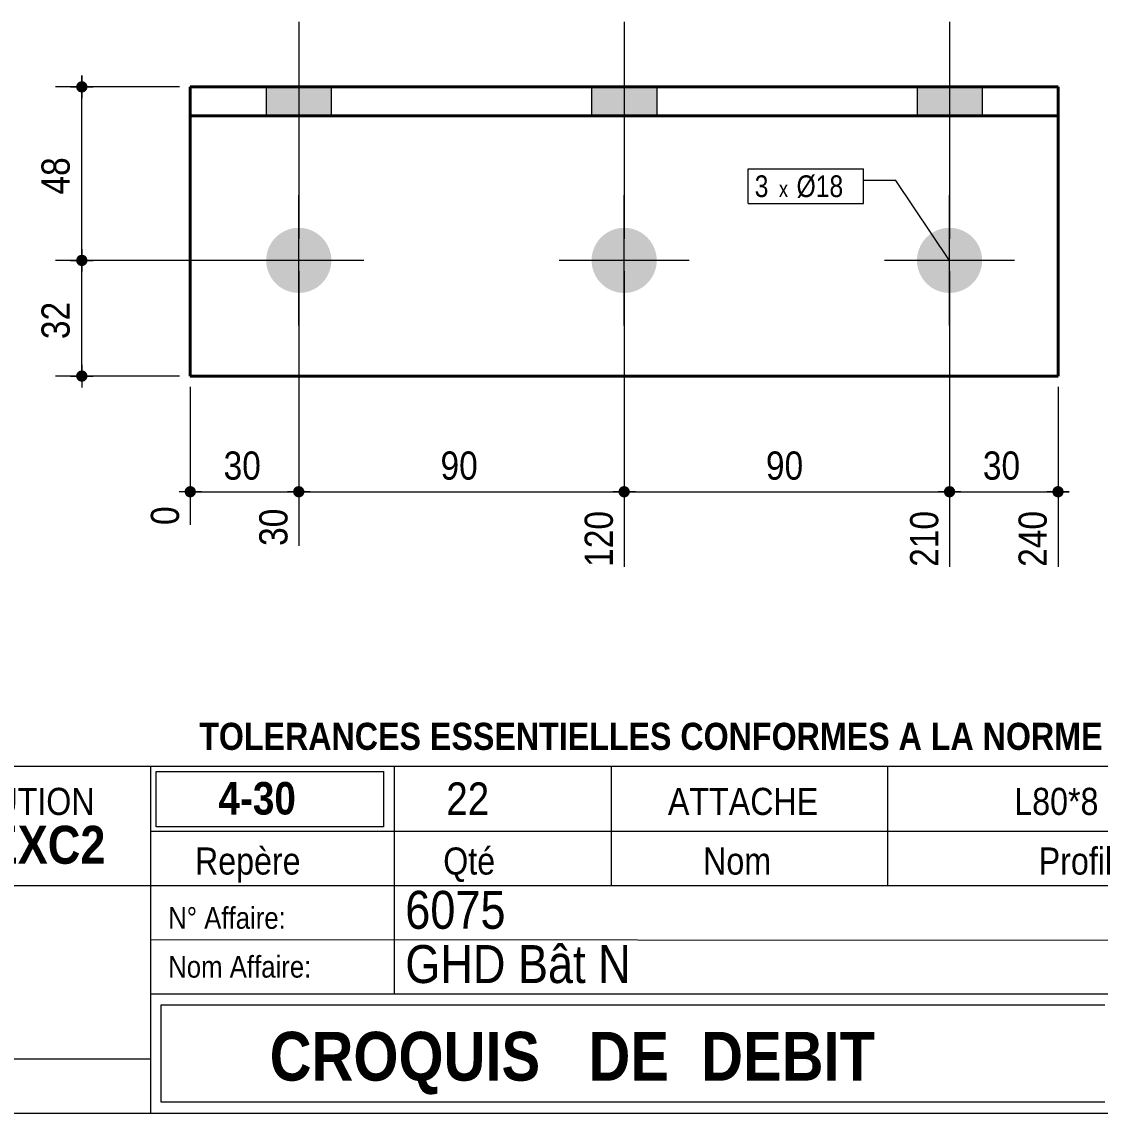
# Model space of a CAD drawing. Header units: millimetres. Extents: x 2 to 287, y 5 to 195.
# Drawn here: x 80.1 to 179.6, y 5 to 105.6 of the extents above; entities that cross this region are included whole.
import ezdxf

# ---------------------------------------------------------------- set-up
doc = ezdxf.new("R2010")
doc.units = ezdxf.units.MM
for name, color, linetype, lineweight in [('Autre type objet', 1, 'Continuous', 0), ('Boulon', 7, 'Continuous', 0), ('Cotation', 7, 'Continuous', 0), ('Désignation boulon', 3, 'Continuous', 0), ('Feuille dessin', 5, 'Continuous', 0), ('Piece', 2, 'Continuous', 0)]:
    doc.layers.add(name, color=color, linetype=linetype, lineweight=lineweight)
doc.styles.add('ARIAL', font='ARIAL.TTF')
doc.styles.add('ARIAL_BOLD', font='ARIALBD.TTF')
doc.styles.add('ARIAL_NARROW', font='ARIAL.TTF')
doc.styles.add('COMIC_SANS_MS', font='COMIC.TTF')

# ---------------------------------------------------------------- blocks, each defined once
blk = doc.blocks.new('*A4')
at = {"layer": 'Boulon'}
for points in [[(105.75, 86.64), (105.83, 86.63), (105.9, 86.63), (105.97, 86.62), (106.05, 86.62), (106.12, 86.61), (106.19, 86.59), (106.27, 86.58), (106.34, 86.57), (106.41, 86.55), (106.48, 86.53), (106.55, 86.51), (106.62, 86.49), (106.69, 86.46), (106.76, 86.44), (106.83, 86.41), (106.9, 86.38), (106.96, 86.35), (107.03, 86.32), (107.09, 86.28), (107.16, 86.25), (107.22, 86.21), (107.28, 86.17), (107.35, 86.13), (107.41, 86.09), (107.47, 86.05), (107.53, 86), (107.58, 85.96), (107.64, 85.91), (107.69, 85.86), (107.75, 85.81), (107.8, 85.76), (107.85, 85.71), (107.9, 85.65), (107.95, 85.6), (108, 85.54), (108.05, 85.48), (108.09, 85.43), (108.13, 85.37), (108.17, 85.31), (108.21, 85.24), (108.25, 85.18), (108.29, 85.12), (108.33, 85.05), (108.36, 84.99), (108.39, 84.92), (108.42, 84.85), (108.45, 84.79), (108.48, 84.72), (108.5, 84.65), (108.53, 84.58), (108.55, 84.51), (108.57, 84.44), (108.59, 84.37), (108.61, 84.3), (108.62, 84.22), (108.64, 84.15), (108.65, 84.08), (108.66, 84.01), (108.67, 83.93), (108.67, 83.86), (108.68, 83.79), (108.68, 83.71), (108.68, 83.64), (108.68, 83.56), (108.68, 83.49), (108.67, 83.42), (108.67, 83.34), (108.66, 83.27), (108.65, 83.2), (108.64, 83.13), (108.62, 83.05), (108.61, 82.98), (108.59, 82.91), (108.57, 82.84), (108.55, 82.77), (108.53, 82.7), (108.5, 82.63), (108.48, 82.56), (108.45, 82.49), (108.42, 82.42), (108.39, 82.36), (108.36, 82.29), (108.33, 82.22), (108.29, 82.16), (108.25, 82.1), (108.21, 82.03), (108.17, 81.97), (108.13, 81.91), (108.09, 81.85), (108.05, 81.79), (108, 81.74), (107.95, 81.68), (107.9, 81.62), (107.85, 81.57), (107.8, 81.52), (107.75, 81.47), (107.69, 81.42), (107.64, 81.37), (107.58, 81.32), (107.53, 81.27), (107.47, 81.23), (107.41, 81.19), (107.35, 81.14), (107.28, 81.1), (107.22, 81.07), (107.16, 81.03), (107.09, 80.99), (107.03, 80.96), (106.96, 80.93), (106.9, 80.9), (106.83, 80.87), (106.76, 80.84), (106.69, 80.81), (106.62, 80.79), (106.55, 80.77), (106.48, 80.75), (106.41, 80.73), (106.34, 80.71), (106.27, 80.7), (106.19, 80.68), (106.12, 80.67), (106.05, 80.66), (105.97, 80.65), (105.9, 80.65), (105.83, 80.64), (105.75, 80.64), (105.68, 80.64), (105.61, 80.64), (105.53, 80.64), (105.46, 80.65), (105.39, 80.65), (105.31, 80.66), (105.24, 80.67), (105.17, 80.68), (105.09, 80.7), (105.02, 80.71), (104.95, 80.73), (104.88, 80.75), (104.81, 80.77), (104.74, 80.79), (104.67, 80.81), (104.6, 80.84), (104.53, 80.87), (104.46, 80.9), (104.4, 80.93), (104.33, 80.96), (104.27, 80.99), (104.2, 81.03), (104.14, 81.07), (104.08, 81.1), (104.01, 81.14), (103.95, 81.19), (103.89, 81.23), (103.83, 81.27), (103.78, 81.32), (103.72, 81.37), (103.67, 81.42), (103.61, 81.47), (103.56, 81.52), (103.51, 81.57), (103.46, 81.62), (103.41, 81.68), (103.36, 81.74), (103.31, 81.79), (103.27, 81.85), (103.23, 81.91), (103.19, 81.97), (103.15, 82.03), (103.11, 82.1), (103.07, 82.16), (103.03, 82.22), (103, 82.29), (102.97, 82.36), (102.94, 82.42), (102.91, 82.49), (102.88, 82.56), (102.86, 82.63), (102.83, 82.7), (102.81, 82.77), (102.79, 82.84), (102.77, 82.91), (102.75, 82.98), (102.74, 83.05), (102.72, 83.13), (102.71, 83.2), (102.7, 83.27), (102.69, 83.34), (102.69, 83.42), (102.68, 83.49), (102.68, 83.56), (102.68, 83.64), (102.68, 83.71), (102.68, 83.79), (102.69, 83.86), (102.69, 83.93), (102.7, 84.01), (102.71, 84.08), (102.72, 84.15), (102.74, 84.22), (102.75, 84.3), (102.77, 84.37), (102.79, 84.44), (102.81, 84.51), (102.83, 84.58), (102.86, 84.65), (102.88, 84.72), (102.91, 84.79), (102.94, 84.85), (102.97, 84.92), (103, 84.99), (103.03, 85.05), (103.07, 85.12), (103.11, 85.18), (103.15, 85.24), (103.19, 85.31), (103.23, 85.37), (103.27, 85.43), (103.31, 85.48), (103.36, 85.54), (103.41, 85.6), (103.46, 85.65), (103.51, 85.71), (103.56, 85.76), (103.61, 85.81), (103.67, 85.86), (103.72, 85.91), (103.78, 85.96), (103.83, 86), (103.89, 86.05), (103.95, 86.09), (104.01, 86.13), (104.08, 86.17), (104.14, 86.21), (104.2, 86.25), (104.27, 86.28), (104.33, 86.32), (104.4, 86.35), (104.46, 86.38), (104.53, 86.41), (104.6, 86.44), (104.67, 86.46), (104.74, 86.49), (104.81, 86.51), (104.88, 86.53), (104.95, 86.55), (105.02, 86.57), (105.09, 86.58), (105.17, 86.59), (105.24, 86.61), (105.31, 86.62), (105.39, 86.62), (105.46, 86.63), (105.53, 86.63), (105.61, 86.64), (105.68, 86.64)], [(135.75, 86.64), (135.83, 86.63), (135.9, 86.63), (135.97, 86.62), (136.05, 86.62), (136.12, 86.61), (136.19, 86.59), (136.27, 86.58), (136.34, 86.57), (136.41, 86.55), (136.48, 86.53), (136.55, 86.51), (136.62, 86.49), (136.69, 86.46), (136.76, 86.44), (136.83, 86.41), (136.9, 86.38), (136.96, 86.35), (137.03, 86.32), (137.09, 86.28), (137.16, 86.25), (137.22, 86.21), (137.28, 86.17), (137.35, 86.13), (137.41, 86.09), (137.47, 86.05), (137.53, 86), (137.58, 85.96), (137.64, 85.91), (137.69, 85.86), (137.75, 85.81), (137.8, 85.76), (137.85, 85.71), (137.9, 85.65), (137.95, 85.6), (138, 85.54), (138.05, 85.48), (138.09, 85.43), (138.13, 85.37), (138.17, 85.31), (138.21, 85.24), (138.25, 85.18), (138.29, 85.12), (138.33, 85.05), (138.36, 84.99), (138.39, 84.92), (138.42, 84.85), (138.45, 84.79), (138.48, 84.72), (138.5, 84.65), (138.53, 84.58), (138.55, 84.51), (138.57, 84.44), (138.59, 84.37), (138.61, 84.3), (138.62, 84.22), (138.64, 84.15), (138.65, 84.08), (138.66, 84.01), (138.67, 83.93), (138.67, 83.86), (138.68, 83.79), (138.68, 83.71), (138.68, 83.64), (138.68, 83.56), (138.68, 83.49), (138.67, 83.42), (138.67, 83.34), (138.66, 83.27), (138.65, 83.2), (138.64, 83.13), (138.62, 83.05), (138.61, 82.98), (138.59, 82.91), (138.57, 82.84), (138.55, 82.77), (138.53, 82.7), (138.5, 82.63), (138.48, 82.56), (138.45, 82.49), (138.42, 82.42), (138.39, 82.36), (138.36, 82.29), (138.33, 82.22), (138.29, 82.16), (138.25, 82.1), (138.21, 82.03), (138.17, 81.97), (138.13, 81.91), (138.09, 81.85), (138.05, 81.79), (138, 81.74), (137.95, 81.68), (137.9, 81.62), (137.85, 81.57), (137.8, 81.52), (137.75, 81.47), (137.69, 81.42), (137.64, 81.37), (137.58, 81.32), (137.53, 81.27), (137.47, 81.23), (137.41, 81.19), (137.35, 81.14), (137.28, 81.1), (137.22, 81.07), (137.16, 81.03), (137.09, 80.99), (137.03, 80.96), (136.96, 80.93), (136.9, 80.9), (136.83, 80.87), (136.76, 80.84), (136.69, 80.81), (136.62, 80.79), (136.55, 80.77), (136.48, 80.75), (136.41, 80.73), (136.34, 80.71), (136.27, 80.7), (136.19, 80.68), (136.12, 80.67), (136.05, 80.66), (135.97, 80.65), (135.9, 80.65), (135.83, 80.64), (135.75, 80.64), (135.68, 80.64), (135.61, 80.64), (135.53, 80.64), (135.46, 80.65), (135.39, 80.65), (135.31, 80.66), (135.24, 80.67), (135.17, 80.68), (135.09, 80.7), (135.02, 80.71), (134.95, 80.73), (134.88, 80.75), (134.81, 80.77), (134.74, 80.79), (134.67, 80.81), (134.6, 80.84), (134.53, 80.87), (134.46, 80.9), (134.4, 80.93), (134.33, 80.96), (134.27, 80.99), (134.2, 81.03), (134.14, 81.07), (134.08, 81.1), (134.01, 81.14), (133.95, 81.19), (133.89, 81.23), (133.83, 81.27), (133.78, 81.32), (133.72, 81.37), (133.67, 81.42), (133.61, 81.47), (133.56, 81.52), (133.51, 81.57), (133.46, 81.62), (133.41, 81.68), (133.36, 81.74), (133.31, 81.79), (133.27, 81.85), (133.23, 81.91), (133.19, 81.97), (133.15, 82.03), (133.11, 82.1), (133.07, 82.16), (133.03, 82.22), (133, 82.29), (132.97, 82.36), (132.94, 82.42), (132.91, 82.49), (132.88, 82.56), (132.86, 82.63), (132.83, 82.7), (132.81, 82.77), (132.79, 82.84), (132.77, 82.91), (132.75, 82.98), (132.74, 83.05), (132.72, 83.13), (132.71, 83.2), (132.7, 83.27), (132.69, 83.34), (132.69, 83.42), (132.68, 83.49), (132.68, 83.56), (132.68, 83.64), (132.68, 83.71), (132.68, 83.79), (132.69, 83.86), (132.69, 83.93), (132.7, 84.01), (132.71, 84.08), (132.72, 84.15), (132.74, 84.22), (132.75, 84.3), (132.77, 84.37), (132.79, 84.44), (132.81, 84.51), (132.83, 84.58), (132.86, 84.65), (132.88, 84.72), (132.91, 84.79), (132.94, 84.85), (132.97, 84.92), (133, 84.99), (133.03, 85.05), (133.07, 85.12), (133.11, 85.18), (133.15, 85.24), (133.19, 85.31), (133.23, 85.37), (133.27, 85.43), (133.31, 85.48), (133.36, 85.54), (133.41, 85.6), (133.46, 85.65), (133.51, 85.71), (133.56, 85.76), (133.61, 85.81), (133.67, 85.86), (133.72, 85.91), (133.78, 85.96), (133.83, 86), (133.89, 86.05), (133.95, 86.09), (134.01, 86.13), (134.08, 86.17), (134.14, 86.21), (134.2, 86.25), (134.27, 86.28), (134.33, 86.32), (134.4, 86.35), (134.46, 86.38), (134.53, 86.41), (134.6, 86.44), (134.67, 86.46), (134.74, 86.49), (134.81, 86.51), (134.88, 86.53), (134.95, 86.55), (135.02, 86.57), (135.09, 86.58), (135.17, 86.59), (135.24, 86.61), (135.31, 86.62), (135.39, 86.62), (135.46, 86.63), (135.53, 86.63), (135.61, 86.64), (135.68, 86.64)], [(165.75, 86.64), (165.83, 86.63), (165.9, 86.63), (165.97, 86.62), (166.05, 86.62), (166.12, 86.61), (166.19, 86.59), (166.27, 86.58), (166.34, 86.57), (166.41, 86.55), (166.48, 86.53), (166.55, 86.51), (166.62, 86.49), (166.69, 86.46), (166.76, 86.44), (166.83, 86.41), (166.9, 86.38), (166.96, 86.35), (167.03, 86.32), (167.09, 86.28), (167.16, 86.25), (167.22, 86.21), (167.28, 86.17), (167.35, 86.13), (167.41, 86.09), (167.47, 86.05), (167.53, 86), (167.58, 85.96), (167.64, 85.91), (167.69, 85.86), (167.75, 85.81), (167.8, 85.76), (167.85, 85.71), (167.9, 85.65), (167.95, 85.6), (168, 85.54), (168.05, 85.48), (168.09, 85.43), (168.13, 85.37), (168.17, 85.31), (168.21, 85.24), (168.25, 85.18), (168.29, 85.12), (168.33, 85.05), (168.36, 84.99), (168.39, 84.92), (168.42, 84.85), (168.45, 84.79), (168.48, 84.72), (168.5, 84.65), (168.53, 84.58), (168.55, 84.51), (168.57, 84.44), (168.59, 84.37), (168.61, 84.3), (168.62, 84.22), (168.64, 84.15), (168.65, 84.08), (168.66, 84.01), (168.67, 83.93), (168.67, 83.86), (168.68, 83.79), (168.68, 83.71), (168.68, 83.64), (168.68, 83.56), (168.68, 83.49), (168.67, 83.42), (168.67, 83.34), (168.66, 83.27), (168.65, 83.2), (168.64, 83.13), (168.62, 83.05), (168.61, 82.98), (168.59, 82.91), (168.57, 82.84), (168.55, 82.77), (168.53, 82.7), (168.5, 82.63), (168.48, 82.56), (168.45, 82.49), (168.42, 82.42), (168.39, 82.36), (168.36, 82.29), (168.33, 82.22), (168.29, 82.16), (168.25, 82.1), (168.21, 82.03), (168.17, 81.97), (168.13, 81.91), (168.09, 81.85), (168.05, 81.79), (168, 81.74), (167.95, 81.68), (167.9, 81.62), (167.85, 81.57), (167.8, 81.52), (167.75, 81.47), (167.69, 81.42), (167.64, 81.37), (167.58, 81.32), (167.53, 81.27), (167.47, 81.23), (167.41, 81.19), (167.35, 81.14), (167.28, 81.1), (167.22, 81.07), (167.16, 81.03), (167.09, 80.99), (167.03, 80.96), (166.96, 80.93), (166.9, 80.9), (166.83, 80.87), (166.76, 80.84), (166.69, 80.81), (166.62, 80.79), (166.55, 80.77), (166.48, 80.75), (166.41, 80.73), (166.34, 80.71), (166.27, 80.7), (166.19, 80.68), (166.12, 80.67), (166.05, 80.66), (165.97, 80.65), (165.9, 80.65), (165.83, 80.64), (165.75, 80.64), (165.68, 80.64), (165.61, 80.64), (165.53, 80.64), (165.46, 80.65), (165.39, 80.65), (165.31, 80.66), (165.24, 80.67), (165.17, 80.68), (165.09, 80.7), (165.02, 80.71), (164.95, 80.73), (164.88, 80.75), (164.81, 80.77), (164.74, 80.79), (164.67, 80.81), (164.6, 80.84), (164.53, 80.87), (164.46, 80.9), (164.4, 80.93), (164.33, 80.96), (164.27, 80.99), (164.2, 81.03), (164.14, 81.07), (164.08, 81.1), (164.01, 81.14), (163.95, 81.19), (163.89, 81.23), (163.83, 81.27), (163.78, 81.32), (163.72, 81.37), (163.67, 81.42), (163.61, 81.47), (163.56, 81.52), (163.51, 81.57), (163.46, 81.62), (163.41, 81.68), (163.36, 81.74), (163.31, 81.79), (163.27, 81.85), (163.23, 81.91), (163.19, 81.97), (163.15, 82.03), (163.11, 82.1), (163.07, 82.16), (163.03, 82.22), (163, 82.29), (162.97, 82.36), (162.94, 82.42), (162.91, 82.49), (162.88, 82.56), (162.86, 82.63), (162.83, 82.7), (162.81, 82.77), (162.79, 82.84), (162.77, 82.91), (162.75, 82.98), (162.74, 83.05), (162.72, 83.13), (162.71, 83.2), (162.7, 83.27), (162.69, 83.34), (162.69, 83.42), (162.68, 83.49), (162.68, 83.56), (162.68, 83.64), (162.68, 83.71), (162.68, 83.79), (162.69, 83.86), (162.69, 83.93), (162.7, 84.01), (162.71, 84.08), (162.72, 84.15), (162.74, 84.22), (162.75, 84.3), (162.77, 84.37), (162.79, 84.44), (162.81, 84.51), (162.83, 84.58), (162.86, 84.65), (162.88, 84.72), (162.91, 84.79), (162.94, 84.85), (162.97, 84.92), (163, 84.99), (163.03, 85.05), (163.07, 85.12), (163.11, 85.18), (163.15, 85.24), (163.19, 85.31), (163.23, 85.37), (163.27, 85.43), (163.31, 85.48), (163.36, 85.54), (163.41, 85.6), (163.46, 85.65), (163.51, 85.71), (163.56, 85.76), (163.61, 85.81), (163.67, 85.86), (163.72, 85.91), (163.78, 85.96), (163.83, 86), (163.89, 86.05), (163.95, 86.09), (164.01, 86.13), (164.08, 86.17), (164.14, 86.21), (164.2, 86.25), (164.27, 86.28), (164.33, 86.32), (164.4, 86.35), (164.46, 86.38), (164.53, 86.41), (164.6, 86.44), (164.67, 86.46), (164.74, 86.49), (164.81, 86.51), (164.88, 86.53), (164.95, 86.55), (165.02, 86.57), (165.09, 86.58), (165.17, 86.59), (165.24, 86.61), (165.31, 86.62), (165.39, 86.62), (165.46, 86.63), (165.53, 86.63), (165.61, 86.64), (165.68, 86.64)]]:
    blk.add_hatch(color=256, dxfattribs=at).paths.add_polyline_path(points, flags=17)
at = {"layer": 'Boulon', "linetype": 'Continuous', "lineweight": 0}
for p, q in [((105.68, 77.64), (105.68, 89.64)), ((135.68, 77.64), (135.68, 89.64)), ((165.68, 77.64), (165.68, 89.64)), ((111.68, 83.64), (99.68, 83.64)), ((141.68, 83.64), (129.68, 83.64)), ((171.68, 83.64), (159.68, 83.64))]:
    blk.add_line(p, q, dxfattribs=at)
blk = doc.blocks.new('*A5')
at = {"layer": 'Boulon'}
for points in [[(102.68, 96.97), (102.68, 99.64), (108.68, 99.64), (108.68, 96.97)], [(132.68, 96.97), (132.68, 99.64), (138.68, 99.64), (138.68, 96.97)], [(162.68, 96.97), (162.68, 99.64), (168.68, 99.64), (168.68, 96.97)]]:
    blk.add_hatch(color=256, dxfattribs=at).paths.add_polyline_path(points, flags=17)
at = {"layer": 'Boulon', "linetype": 'Continuous', "lineweight": 0}
for p, q in [((105.68, 105.64), (105.68, 85.64)), ((135.68, 105.64), (135.68, 85.64)), ((165.68, 105.64), (165.68, 85.64)), ((102.68, 99.64), (102.68, 96.97)), ((108.68, 99.64), (108.68, 96.97)), ((132.68, 99.64), (132.68, 96.97)), ((138.68, 99.64), (138.68, 96.97)), ((162.68, 99.64), (162.68, 96.97)), ((168.68, 99.64), (168.68, 96.97))]:
    blk.add_line(p, q, dxfattribs=at)
blk = doc.blocks.new('*A6')
at = {"layer": 'Piece', "color": 2, "linetype": 'Continuous', "lineweight": 40}
for p, q in [((95.68, 99.637613), (95.68, 72.970946)), ((175.68, 99.637613), (95.68, 99.637613)), ((175.68, 72.970946), (175.68, 99.637613)), ((175.68, 96.970946), (95.68, 96.970946)), ((95.68, 72.970946), (175.68, 72.970946))]:
    blk.add_line(p, q, dxfattribs=at)
blk = doc.blocks.new('*A7')
at = {"layer": 'Feuille dessin', "linetype": 'Continuous', "lineweight": 0}
blk.add_line((5, 5), (282, 5), dxfattribs=at)
blk = doc.blocks.new('*A9')
at = {"layer": 'Autre type objet', "linetype": 'Continuous', "lineweight": 0}
for p, q in [((56, 37), (92, 37)), ((56, 37), (56, 10)), ((92, 37), (92, 10)), ((56, 26), (92, 26)), ((56, 10), (92, 10)), ((56, 5), (56, 10)), ((64, 5), (64, 10)), ((56, 5), (64, 5))]:
    blk.add_line(p, q, dxfattribs=at)
at = {"layer": 'Autre type objet', "width": 0.85}
for s, height, style, p in [('CLASSE EXECUTION', 2.5, 'ARIAL', (57, 32.5)), ('EXC2', 3.5, 'ARIAL_BOLD', (77, 28)), ('EN 1090-2', 2.5, 'ARIAL', (58, 28)), ('Nota:', 2.5, 'ARIAL', (57, 22)), ('Perçage Ø', 2.5, 'ARIAL', (57, 11)), ('18', 3.5, 'ARIAL_NARROW', (58.014234, 6))]:
    blk.add_text(s, height=height, dxfattribs=dict(at, style=style)).set_placement(p)
blk = doc.blocks.new('*A10')
at = {"layer": 'Autre type objet', "linetype": 'Continuous', "lineweight": 0}
for p, q in [((92, 37), (282, 37)), ((92, 37), (92, 31)), ((92.51953, 36.5), (113.5, 36.5)), ((92.51953, 31.394341), (92.51953, 36.5)), ((113.5, 36.5), (113.5, 31.394341)), ((114.5, 31), (114.5, 37)), ((134.5, 31), (134.5, 37)), ((160, 31), (160, 37)), ((113.5, 31.394341), (92.51953, 31.394341)), ((92, 31), (282, 31)), ((92, 31), (92, 5)), ((114.5, 16), (114.5, 31)), ((134.5, 26), (134.5, 31)), ((160, 26), (160, 31)), ((92, 26), (282, 26)), ((92, 21), (241.327069, 20.935451)), ((92, 16), (181, 16)), ((93, 15), (180, 15)), ((93, 6), (93, 15)), ((180, 6), (93, 6)), ((92, 5), (282, 5))]:
    blk.add_line(p, q, dxfattribs=at)
at = {"layer": 'Autre type objet', "width": 0.85}
for s, height, style, p in [('TOLERANCES ESSENTIELLES CONFORMES A LA NORME 1090-1', 2.5, 'ARIAL_BOLD', (96.5, 38.5)), ('4-30', 3, 'ARIAL_BOLD', (98.285724, 32.540141)), ('22', 3, 'ARIAL', (119.277344, 32.5)), ('ATTACHE', 2.5, 'ARIAL', (139.718018, 32.5)), ('L80*8', 2.5, 'ARIAL', (171.650024, 32.5)), ('Repère', 2.5, 'ARIAL', (96.112978, 27)), ('Qté', 2.5, 'ARIAL', (119, 27)), ('Nom', 2.5, 'ARIAL', (142.961426, 27)), ('Profil', 2.5, 'ARIAL', (173.903564, 27)), ('6075', 3.5, 'ARIAL', (115.5, 22)), ('N° Affaire:', 2, 'ARIAL', (93.640566, 22)), ('GHD Bât N', 3.5, 'ARIAL', (115.5, 17)), ('Nom Affaire:', 2, 'ARIAL', (93.640566, 17.5)), ('CROQUIS   DE  DEBIT', 4.5, 'ARIAL_BOLD', (103, 8))]:
    blk.add_text(s, height=height, dxfattribs=dict(at, style=style)).set_placement(p)
blk = doc.blocks.new('*A21')
at = {"layer": 'Cotation'}
for points in [[(85.65, 83.12), (85.63, 83.12), (85.6, 83.12), (85.58, 83.13), (85.55, 83.13), (85.53, 83.14), (85.5, 83.15), (85.48, 83.16), (85.46, 83.17), (85.43, 83.18), (85.41, 83.19), (85.39, 83.21), (85.37, 83.22), (85.35, 83.24), (85.33, 83.25), (85.31, 83.27), (85.29, 83.29), (85.28, 83.31), (85.26, 83.33), (85.25, 83.35), (85.23, 83.37), (85.22, 83.39), (85.21, 83.42), (85.2, 83.44), (85.19, 83.46), (85.18, 83.49), (85.18, 83.51), (85.17, 83.54), (85.17, 83.56), (85.16, 83.59), (85.16, 83.61), (85.16, 83.64), (85.16, 83.66), (85.16, 83.69), (85.17, 83.71), (85.17, 83.74), (85.18, 83.76), (85.18, 83.79), (85.19, 83.81), (85.2, 83.84), (85.21, 83.86), (85.22, 83.88), (85.23, 83.91), (85.25, 83.93), (85.26, 83.95), (85.28, 83.97), (85.29, 83.99), (85.31, 84.01), (85.33, 84.02), (85.35, 84.04), (85.37, 84.06), (85.39, 84.07), (85.41, 84.08), (85.43, 84.1), (85.46, 84.11), (85.48, 84.12), (85.5, 84.13), (85.53, 84.14), (85.55, 84.14), (85.58, 84.15), (85.6, 84.15), (85.63, 84.16), (85.65, 84.16), (85.68, 84.16), (85.71, 84.16), (85.73, 84.16), (85.76, 84.15), (85.78, 84.15), (85.81, 84.14), (85.83, 84.14), (85.86, 84.13), (85.88, 84.12), (85.9, 84.11), (85.93, 84.1), (85.95, 84.08), (85.97, 84.07), (85.99, 84.06), (86.01, 84.04), (86.03, 84.02), (86.05, 84.01), (86.07, 83.99), (86.08, 83.97), (86.1, 83.95), (86.11, 83.93), (86.13, 83.91), (86.14, 83.88), (86.15, 83.86), (86.16, 83.84), (86.17, 83.81), (86.18, 83.79), (86.18, 83.76), (86.19, 83.74), (86.19, 83.71), (86.2, 83.69), (86.2, 83.66), (86.2, 83.64), (86.2, 83.61), (86.2, 83.59), (86.19, 83.56), (86.19, 83.54), (86.18, 83.51), (86.18, 83.49), (86.17, 83.46), (86.16, 83.44), (86.15, 83.42), (86.14, 83.39), (86.13, 83.37), (86.11, 83.35), (86.1, 83.33), (86.08, 83.31), (86.07, 83.29), (86.05, 83.27), (86.03, 83.25), (86.01, 83.24), (85.99, 83.22), (85.97, 83.21), (85.95, 83.19), (85.93, 83.18), (85.9, 83.17), (85.88, 83.16), (85.86, 83.15), (85.83, 83.14), (85.81, 83.13), (85.78, 83.13), (85.76, 83.12), (85.73, 83.12), (85.71, 83.12), (85.68, 83.12)], [(85.65, 72.45), (85.63, 72.45), (85.6, 72.46), (85.58, 72.46), (85.55, 72.47), (85.53, 72.47), (85.5, 72.48), (85.48, 72.49), (85.46, 72.5), (85.43, 72.51), (85.41, 72.52), (85.39, 72.54), (85.37, 72.55), (85.35, 72.57), (85.33, 72.59), (85.31, 72.6), (85.29, 72.62), (85.28, 72.64), (85.26, 72.66), (85.25, 72.68), (85.23, 72.7), (85.22, 72.73), (85.21, 72.75), (85.2, 72.77), (85.19, 72.8), (85.18, 72.82), (85.18, 72.84), (85.17, 72.87), (85.17, 72.89), (85.16, 72.92), (85.16, 72.95), (85.16, 72.97), (85.16, 73), (85.16, 73.02), (85.17, 73.05), (85.17, 73.07), (85.18, 73.1), (85.18, 73.12), (85.19, 73.15), (85.2, 73.17), (85.21, 73.19), (85.22, 73.22), (85.23, 73.24), (85.25, 73.26), (85.26, 73.28), (85.28, 73.3), (85.29, 73.32), (85.31, 73.34), (85.33, 73.36), (85.35, 73.37), (85.37, 73.39), (85.39, 73.4), (85.41, 73.42), (85.43, 73.43), (85.46, 73.44), (85.48, 73.45), (85.5, 73.46), (85.53, 73.47), (85.55, 73.48), (85.58, 73.48), (85.6, 73.49), (85.63, 73.49), (85.65, 73.49), (85.68, 73.49), (85.71, 73.49), (85.73, 73.49), (85.76, 73.49), (85.78, 73.48), (85.81, 73.48), (85.83, 73.47), (85.86, 73.46), (85.88, 73.45), (85.9, 73.44), (85.93, 73.43), (85.95, 73.42), (85.97, 73.4), (85.99, 73.39), (86.01, 73.37), (86.03, 73.36), (86.05, 73.34), (86.07, 73.32), (86.08, 73.3), (86.1, 73.28), (86.11, 73.26), (86.13, 73.24), (86.14, 73.22), (86.15, 73.19), (86.16, 73.17), (86.17, 73.15), (86.18, 73.12), (86.18, 73.1), (86.19, 73.07), (86.19, 73.05), (86.2, 73.02), (86.2, 73), (86.2, 72.97), (86.2, 72.95), (86.2, 72.92), (86.19, 72.89), (86.19, 72.87), (86.18, 72.84), (86.18, 72.82), (86.17, 72.8), (86.16, 72.77), (86.15, 72.75), (86.14, 72.73), (86.13, 72.7), (86.11, 72.68), (86.1, 72.66), (86.08, 72.64), (86.07, 72.62), (86.05, 72.6), (86.03, 72.59), (86.01, 72.57), (85.99, 72.55), (85.97, 72.54), (85.95, 72.52), (85.93, 72.51), (85.9, 72.5), (85.88, 72.49), (85.86, 72.48), (85.83, 72.47), (85.81, 72.47), (85.78, 72.46), (85.76, 72.46), (85.73, 72.45), (85.71, 72.45), (85.68, 72.45)]]:
    blk.add_hatch(color=256, dxfattribs=at).paths.add_polyline_path(points, flags=17)
at = {"layer": 'Cotation', "linetype": 'Continuous', "lineweight": 0}
for p, q in [((85.68, 84.68), (85.68, 82.6)), ((85.68, 83.64), (85.68, 84.68)), ((104.68, 83.64), (83.26, 83.64)), ((84.64, 83.64), (86.72, 83.64)), ((85.68, 72.97), (85.68, 83.64)), ((85.68, 74.01), (85.68, 71.93)), ((94.68, 72.97), (83.26, 72.97)), ((84.64, 72.97), (86.72, 72.97)), ((85.68, 72.97), (85.68, 71.93))]:
    blk.add_line(p, q, dxfattribs=at)
at = {"layer": 'Cotation'}
for p in [(85.68, 83.64), (85.68, 72.97)]:
    blk.add_point(p, dxfattribs=at)
at = {"layer": 'Cotation', "style": 'ARIAL', "width": 0.85}
blk.add_text('32', height=2.6, rotation=90.0002, dxfattribs=at).set_placement((84.56, 76.38))
blk = doc.blocks.new('*A22')
at = {"layer": 'Cotation'}
for points in [[(85.65, 99.12), (85.63, 99.12), (85.6, 99.12), (85.58, 99.13), (85.55, 99.13), (85.53, 99.14), (85.5, 99.15), (85.48, 99.16), (85.46, 99.17), (85.43, 99.18), (85.41, 99.19), (85.39, 99.21), (85.37, 99.22), (85.35, 99.24), (85.33, 99.25), (85.31, 99.27), (85.29, 99.29), (85.28, 99.31), (85.26, 99.33), (85.25, 99.35), (85.23, 99.37), (85.22, 99.39), (85.21, 99.42), (85.2, 99.44), (85.19, 99.46), (85.18, 99.49), (85.18, 99.51), (85.17, 99.54), (85.17, 99.56), (85.16, 99.59), (85.16, 99.61), (85.16, 99.64), (85.16, 99.66), (85.16, 99.69), (85.17, 99.71), (85.17, 99.74), (85.18, 99.76), (85.18, 99.79), (85.19, 99.81), (85.2, 99.84), (85.21, 99.86), (85.22, 99.88), (85.23, 99.9), (85.25, 99.93), (85.26, 99.95), (85.28, 99.97), (85.29, 99.99), (85.31, 100.01), (85.33, 100.02), (85.35, 100.04), (85.37, 100.06), (85.39, 100.07), (85.41, 100.08), (85.43, 100.1), (85.46, 100.11), (85.48, 100.12), (85.5, 100.13), (85.53, 100.14), (85.55, 100.14), (85.58, 100.15), (85.6, 100.15), (85.63, 100.16), (85.65, 100.16), (85.68, 100.16), (85.71, 100.16), (85.73, 100.16), (85.76, 100.15), (85.78, 100.15), (85.81, 100.14), (85.83, 100.14), (85.86, 100.13), (85.88, 100.12), (85.9, 100.11), (85.93, 100.1), (85.95, 100.08), (85.97, 100.07), (85.99, 100.06), (86.01, 100.04), (86.03, 100.02), (86.05, 100.01), (86.07, 99.99), (86.08, 99.97), (86.1, 99.95), (86.11, 99.93), (86.13, 99.9), (86.14, 99.88), (86.15, 99.86), (86.16, 99.84), (86.17, 99.81), (86.18, 99.79), (86.18, 99.76), (86.19, 99.74), (86.19, 99.71), (86.2, 99.69), (86.2, 99.66), (86.2, 99.64), (86.2, 99.61), (86.2, 99.59), (86.19, 99.56), (86.19, 99.54), (86.18, 99.51), (86.18, 99.49), (86.17, 99.46), (86.16, 99.44), (86.15, 99.42), (86.14, 99.39), (86.13, 99.37), (86.11, 99.35), (86.1, 99.33), (86.08, 99.31), (86.07, 99.29), (86.05, 99.27), (86.03, 99.25), (86.01, 99.24), (85.99, 99.22), (85.97, 99.21), (85.95, 99.19), (85.93, 99.18), (85.9, 99.17), (85.88, 99.16), (85.86, 99.15), (85.83, 99.14), (85.81, 99.13), (85.78, 99.13), (85.76, 99.12), (85.73, 99.12), (85.71, 99.12), (85.68, 99.12)], [(85.65, 83.12), (85.63, 83.12), (85.6, 83.12), (85.58, 83.13), (85.55, 83.13), (85.53, 83.14), (85.5, 83.15), (85.48, 83.16), (85.46, 83.17), (85.43, 83.18), (85.41, 83.19), (85.39, 83.21), (85.37, 83.22), (85.35, 83.24), (85.33, 83.25), (85.31, 83.27), (85.29, 83.29), (85.28, 83.31), (85.26, 83.33), (85.25, 83.35), (85.23, 83.37), (85.22, 83.39), (85.21, 83.42), (85.2, 83.44), (85.19, 83.46), (85.18, 83.49), (85.18, 83.51), (85.17, 83.54), (85.17, 83.56), (85.16, 83.59), (85.16, 83.61), (85.16, 83.64), (85.16, 83.66), (85.16, 83.69), (85.17, 83.71), (85.17, 83.74), (85.18, 83.76), (85.18, 83.79), (85.19, 83.81), (85.2, 83.84), (85.21, 83.86), (85.22, 83.88), (85.23, 83.91), (85.25, 83.93), (85.26, 83.95), (85.28, 83.97), (85.29, 83.99), (85.31, 84.01), (85.33, 84.02), (85.35, 84.04), (85.37, 84.06), (85.39, 84.07), (85.41, 84.08), (85.43, 84.1), (85.46, 84.11), (85.48, 84.12), (85.5, 84.13), (85.53, 84.14), (85.55, 84.14), (85.58, 84.15), (85.6, 84.15), (85.63, 84.16), (85.65, 84.16), (85.68, 84.16), (85.71, 84.16), (85.73, 84.16), (85.76, 84.15), (85.78, 84.15), (85.81, 84.14), (85.83, 84.14), (85.86, 84.13), (85.88, 84.12), (85.9, 84.11), (85.93, 84.1), (85.95, 84.08), (85.97, 84.07), (85.99, 84.06), (86.01, 84.04), (86.03, 84.02), (86.05, 84.01), (86.07, 83.99), (86.08, 83.97), (86.1, 83.95), (86.11, 83.93), (86.13, 83.91), (86.14, 83.88), (86.15, 83.86), (86.16, 83.84), (86.17, 83.81), (86.18, 83.79), (86.18, 83.76), (86.19, 83.74), (86.19, 83.71), (86.2, 83.69), (86.2, 83.66), (86.2, 83.64), (86.2, 83.61), (86.2, 83.59), (86.19, 83.56), (86.19, 83.54), (86.18, 83.51), (86.18, 83.49), (86.17, 83.46), (86.16, 83.44), (86.15, 83.42), (86.14, 83.39), (86.13, 83.37), (86.11, 83.35), (86.1, 83.33), (86.08, 83.31), (86.07, 83.29), (86.05, 83.27), (86.03, 83.25), (86.01, 83.24), (85.99, 83.22), (85.97, 83.21), (85.95, 83.19), (85.93, 83.18), (85.9, 83.17), (85.88, 83.16), (85.86, 83.15), (85.83, 83.14), (85.81, 83.13), (85.78, 83.13), (85.76, 83.12), (85.73, 83.12), (85.71, 83.12), (85.68, 83.12)]]:
    blk.add_hatch(color=256, dxfattribs=at).paths.add_polyline_path(points, flags=17)
at = {"layer": 'Cotation', "linetype": 'Continuous', "lineweight": 0}
for p, q in [((85.68, 100.68), (85.68, 98.6)), ((85.68, 99.64), (85.68, 100.68)), ((94.68, 99.64), (83.26, 99.64)), ((84.64, 99.64), (86.72, 99.64)), ((85.68, 83.64), (85.68, 99.64)), ((85.68, 84.68), (85.68, 82.6)), ((104.68, 83.64), (83.26, 83.64)), ((84.64, 83.64), (86.72, 83.64)), ((85.68, 83.64), (85.68, 82.6))]:
    blk.add_line(p, q, dxfattribs=at)
at = {"layer": 'Cotation'}
for p in [(85.68, 99.64), (85.68, 83.64)]:
    blk.add_point(p, dxfattribs=at)
at = {"layer": 'Cotation', "style": 'ARIAL', "width": 0.85}
blk.add_text('48', height=2.6, rotation=90.0002, dxfattribs=at).set_placement((84.56, 89.71))
blk = doc.blocks.new('*A23')
at = {"layer": 'Cotation'}
for points in [[(95.65, 61.78), (95.63, 61.79), (95.6, 61.79), (95.58, 61.79), (95.55, 61.8), (95.53, 61.81), (95.5, 61.81), (95.48, 61.82), (95.46, 61.83), (95.43, 61.85), (95.41, 61.86), (95.39, 61.87), (95.37, 61.89), (95.35, 61.9), (95.33, 61.92), (95.31, 61.94), (95.29, 61.96), (95.28, 61.97), (95.26, 61.99), (95.25, 62.02), (95.23, 62.04), (95.22, 62.06), (95.21, 62.08), (95.2, 62.11), (95.19, 62.13), (95.18, 62.15), (95.18, 62.18), (95.17, 62.2), (95.17, 62.23), (95.16, 62.25), (95.16, 62.28), (95.16, 62.3), (95.16, 62.33), (95.16, 62.36), (95.17, 62.38), (95.17, 62.41), (95.18, 62.43), (95.18, 62.46), (95.19, 62.48), (95.2, 62.5), (95.21, 62.53), (95.22, 62.55), (95.23, 62.57), (95.25, 62.59), (95.26, 62.61), (95.28, 62.63), (95.29, 62.65), (95.31, 62.67), (95.33, 62.69), (95.35, 62.71), (95.37, 62.72), (95.39, 62.74), (95.41, 62.75), (95.43, 62.76), (95.46, 62.77), (95.48, 62.78), (95.5, 62.79), (95.53, 62.8), (95.55, 62.81), (95.58, 62.81), (95.6, 62.82), (95.63, 62.82), (95.65, 62.82), (95.68, 62.82), (95.71, 62.82), (95.73, 62.82), (95.76, 62.82), (95.78, 62.81), (95.81, 62.81), (95.83, 62.8), (95.86, 62.79), (95.88, 62.78), (95.9, 62.77), (95.93, 62.76), (95.95, 62.75), (95.97, 62.74), (95.99, 62.72), (96.01, 62.71), (96.03, 62.69), (96.05, 62.67), (96.07, 62.65), (96.08, 62.63), (96.1, 62.61), (96.11, 62.59), (96.13, 62.57), (96.14, 62.55), (96.15, 62.53), (96.16, 62.5), (96.17, 62.48), (96.18, 62.46), (96.18, 62.43), (96.19, 62.41), (96.19, 62.38), (96.2, 62.36), (96.2, 62.33), (96.2, 62.3), (96.2, 62.28), (96.2, 62.25), (96.19, 62.23), (96.19, 62.2), (96.18, 62.18), (96.18, 62.15), (96.17, 62.13), (96.16, 62.11), (96.15, 62.08), (96.14, 62.06), (96.13, 62.04), (96.11, 62.02), (96.1, 61.99), (96.08, 61.97), (96.07, 61.96), (96.05, 61.94), (96.03, 61.92), (96.01, 61.9), (95.99, 61.89), (95.97, 61.87), (95.95, 61.86), (95.93, 61.85), (95.9, 61.83), (95.88, 61.82), (95.86, 61.81), (95.83, 61.81), (95.81, 61.8), (95.78, 61.79), (95.76, 61.79), (95.73, 61.79), (95.71, 61.78), (95.68, 61.78)], [(105.65, 61.78), (105.63, 61.79), (105.6, 61.79), (105.58, 61.79), (105.55, 61.8), (105.53, 61.81), (105.5, 61.81), (105.48, 61.82), (105.46, 61.83), (105.43, 61.85), (105.41, 61.86), (105.39, 61.87), (105.37, 61.89), (105.35, 61.9), (105.33, 61.92), (105.31, 61.94), (105.29, 61.96), (105.28, 61.97), (105.26, 61.99), (105.25, 62.02), (105.23, 62.04), (105.22, 62.06), (105.21, 62.08), (105.2, 62.11), (105.19, 62.13), (105.18, 62.15), (105.18, 62.18), (105.17, 62.2), (105.17, 62.23), (105.16, 62.25), (105.16, 62.28), (105.16, 62.3), (105.16, 62.33), (105.16, 62.36), (105.17, 62.38), (105.17, 62.41), (105.18, 62.43), (105.18, 62.46), (105.19, 62.48), (105.2, 62.5), (105.21, 62.53), (105.22, 62.55), (105.23, 62.57), (105.25, 62.59), (105.26, 62.61), (105.28, 62.63), (105.29, 62.65), (105.31, 62.67), (105.33, 62.69), (105.35, 62.71), (105.37, 62.72), (105.39, 62.74), (105.41, 62.75), (105.43, 62.76), (105.46, 62.77), (105.48, 62.78), (105.5, 62.79), (105.53, 62.8), (105.55, 62.81), (105.58, 62.81), (105.6, 62.82), (105.63, 62.82), (105.65, 62.82), (105.68, 62.82), (105.71, 62.82), (105.73, 62.82), (105.76, 62.82), (105.78, 62.81), (105.81, 62.81), (105.83, 62.8), (105.86, 62.79), (105.88, 62.78), (105.9, 62.77), (105.93, 62.76), (105.95, 62.75), (105.97, 62.74), (105.99, 62.72), (106.01, 62.71), (106.03, 62.69), (106.05, 62.67), (106.07, 62.65), (106.08, 62.63), (106.1, 62.61), (106.11, 62.59), (106.13, 62.57), (106.14, 62.55), (106.15, 62.53), (106.16, 62.5), (106.17, 62.48), (106.18, 62.46), (106.18, 62.43), (106.19, 62.41), (106.19, 62.38), (106.2, 62.36), (106.2, 62.33), (106.2, 62.3), (106.2, 62.28), (106.2, 62.25), (106.19, 62.23), (106.19, 62.2), (106.18, 62.18), (106.18, 62.15), (106.17, 62.13), (106.16, 62.11), (106.15, 62.08), (106.14, 62.06), (106.13, 62.04), (106.11, 62.02), (106.1, 61.99), (106.08, 61.97), (106.07, 61.96), (106.05, 61.94), (106.03, 61.92), (106.01, 61.9), (105.99, 61.89), (105.97, 61.87), (105.95, 61.86), (105.93, 61.85), (105.9, 61.83), (105.88, 61.82), (105.86, 61.81), (105.83, 61.81), (105.81, 61.8), (105.78, 61.79), (105.76, 61.79), (105.73, 61.79), (105.71, 61.78), (105.68, 61.78)]]:
    blk.add_hatch(color=256, dxfattribs=at).paths.add_polyline_path(points, flags=17)
at = {"layer": 'Cotation', "linetype": 'Continuous', "lineweight": 0}
for p, q in [((105.68, 82.64), (105.68, 57.31)), ((95.68, 71.97), (95.68, 59.24)), ((95.68, 63.34), (95.68, 61.26)), ((105.68, 63.34), (105.68, 61.26)), ((96.72, 62.3), (94.64, 62.3)), ((95.68, 62.3), (94.64, 62.3)), ((95.68, 62.3), (105.68, 62.3)), ((106.72, 62.3), (104.64, 62.3)), ((105.68, 62.3), (106.72, 62.3))]:
    blk.add_line(p, q, dxfattribs=at)
at = {"layer": 'Cotation'}
for p in [(95.68, 62.3), (105.68, 62.3)]:
    blk.add_point(p, dxfattribs=at)
at = {"layer": 'Cotation', "style": 'ARIAL', "width": 0.85}
blk.add_text('30', height=2.6, dxfattribs=at).set_placement((98.75, 63.42))
for s, p in [('0', (94.64, 59.24)), ('30', (104.64, 57.31))]:
    blk.add_text(s, height=2.6, rotation=90.0002, dxfattribs=at).set_placement(p)
blk = doc.blocks.new('*A24')
at = {"layer": 'Cotation'}
for points in [[(105.65, 61.78), (105.63, 61.79), (105.6, 61.79), (105.58, 61.79), (105.55, 61.8), (105.53, 61.81), (105.5, 61.81), (105.48, 61.82), (105.46, 61.83), (105.43, 61.85), (105.41, 61.86), (105.39, 61.87), (105.37, 61.89), (105.35, 61.9), (105.33, 61.92), (105.31, 61.94), (105.29, 61.96), (105.28, 61.97), (105.26, 61.99), (105.25, 62.02), (105.23, 62.04), (105.22, 62.06), (105.21, 62.08), (105.2, 62.11), (105.19, 62.13), (105.18, 62.15), (105.18, 62.18), (105.17, 62.2), (105.17, 62.23), (105.16, 62.25), (105.16, 62.28), (105.16, 62.3), (105.16, 62.33), (105.16, 62.36), (105.17, 62.38), (105.17, 62.41), (105.18, 62.43), (105.18, 62.46), (105.19, 62.48), (105.2, 62.5), (105.21, 62.53), (105.22, 62.55), (105.23, 62.57), (105.25, 62.59), (105.26, 62.61), (105.28, 62.63), (105.29, 62.65), (105.31, 62.67), (105.33, 62.69), (105.35, 62.71), (105.37, 62.72), (105.39, 62.74), (105.41, 62.75), (105.43, 62.76), (105.46, 62.77), (105.48, 62.78), (105.5, 62.79), (105.53, 62.8), (105.55, 62.81), (105.58, 62.81), (105.6, 62.82), (105.63, 62.82), (105.65, 62.82), (105.68, 62.82), (105.71, 62.82), (105.73, 62.82), (105.76, 62.82), (105.78, 62.81), (105.81, 62.81), (105.83, 62.8), (105.86, 62.79), (105.88, 62.78), (105.9, 62.77), (105.93, 62.76), (105.95, 62.75), (105.97, 62.74), (105.99, 62.72), (106.01, 62.71), (106.03, 62.69), (106.05, 62.67), (106.07, 62.65), (106.08, 62.63), (106.1, 62.61), (106.11, 62.59), (106.13, 62.57), (106.14, 62.55), (106.15, 62.53), (106.16, 62.5), (106.17, 62.48), (106.18, 62.46), (106.18, 62.43), (106.19, 62.41), (106.19, 62.38), (106.2, 62.36), (106.2, 62.33), (106.2, 62.3), (106.2, 62.28), (106.2, 62.25), (106.19, 62.23), (106.19, 62.2), (106.18, 62.18), (106.18, 62.15), (106.17, 62.13), (106.16, 62.11), (106.15, 62.08), (106.14, 62.06), (106.13, 62.04), (106.11, 62.02), (106.1, 61.99), (106.08, 61.97), (106.07, 61.96), (106.05, 61.94), (106.03, 61.92), (106.01, 61.9), (105.99, 61.89), (105.97, 61.87), (105.95, 61.86), (105.93, 61.85), (105.9, 61.83), (105.88, 61.82), (105.86, 61.81), (105.83, 61.81), (105.81, 61.8), (105.78, 61.79), (105.76, 61.79), (105.73, 61.79), (105.71, 61.78), (105.68, 61.78)], [(135.65, 61.78), (135.63, 61.79), (135.6, 61.79), (135.58, 61.79), (135.55, 61.8), (135.53, 61.81), (135.5, 61.81), (135.48, 61.82), (135.46, 61.83), (135.43, 61.85), (135.41, 61.86), (135.39, 61.87), (135.37, 61.89), (135.35, 61.9), (135.33, 61.92), (135.31, 61.94), (135.29, 61.96), (135.28, 61.97), (135.26, 61.99), (135.25, 62.02), (135.23, 62.04), (135.22, 62.06), (135.21, 62.08), (135.2, 62.11), (135.19, 62.13), (135.18, 62.15), (135.18, 62.18), (135.17, 62.2), (135.17, 62.23), (135.16, 62.25), (135.16, 62.28), (135.16, 62.3), (135.16, 62.33), (135.16, 62.36), (135.17, 62.38), (135.17, 62.41), (135.18, 62.43), (135.18, 62.46), (135.19, 62.48), (135.2, 62.5), (135.21, 62.53), (135.22, 62.55), (135.23, 62.57), (135.25, 62.59), (135.26, 62.61), (135.28, 62.63), (135.29, 62.65), (135.31, 62.67), (135.33, 62.69), (135.35, 62.71), (135.37, 62.72), (135.39, 62.74), (135.41, 62.75), (135.43, 62.76), (135.46, 62.77), (135.48, 62.78), (135.5, 62.79), (135.53, 62.8), (135.55, 62.81), (135.58, 62.81), (135.6, 62.82), (135.63, 62.82), (135.65, 62.82), (135.68, 62.82), (135.71, 62.82), (135.73, 62.82), (135.76, 62.82), (135.78, 62.81), (135.81, 62.81), (135.83, 62.8), (135.86, 62.79), (135.88, 62.78), (135.9, 62.77), (135.93, 62.76), (135.95, 62.75), (135.97, 62.74), (135.99, 62.72), (136.01, 62.71), (136.03, 62.69), (136.05, 62.67), (136.07, 62.65), (136.08, 62.63), (136.1, 62.61), (136.11, 62.59), (136.13, 62.57), (136.14, 62.55), (136.15, 62.53), (136.16, 62.5), (136.17, 62.48), (136.18, 62.46), (136.18, 62.43), (136.19, 62.41), (136.19, 62.38), (136.2, 62.36), (136.2, 62.33), (136.2, 62.3), (136.2, 62.28), (136.2, 62.25), (136.19, 62.23), (136.19, 62.2), (136.18, 62.18), (136.18, 62.15), (136.17, 62.13), (136.16, 62.11), (136.15, 62.08), (136.14, 62.06), (136.13, 62.04), (136.11, 62.02), (136.1, 61.99), (136.08, 61.97), (136.07, 61.96), (136.05, 61.94), (136.03, 61.92), (136.01, 61.9), (135.99, 61.89), (135.97, 61.87), (135.95, 61.86), (135.93, 61.85), (135.9, 61.83), (135.88, 61.82), (135.86, 61.81), (135.83, 61.81), (135.81, 61.8), (135.78, 61.79), (135.76, 61.79), (135.73, 61.79), (135.71, 61.78), (135.68, 61.78)]]:
    blk.add_hatch(color=256, dxfattribs=at).paths.add_polyline_path(points, flags=17)
at = {"layer": 'Cotation', "linetype": 'Continuous', "lineweight": 0}
for p, q in [((105.68, 82.64), (105.68, 57.31)), ((135.68, 82.64), (135.68, 55.38)), ((105.68, 63.34), (105.68, 61.26)), ((135.68, 63.34), (135.68, 61.26)), ((106.72, 62.3), (104.64, 62.3)), ((105.68, 62.3), (104.64, 62.3)), ((105.68, 62.3), (135.68, 62.3)), ((136.72, 62.3), (134.64, 62.3)), ((135.68, 62.3), (136.72, 62.3))]:
    blk.add_line(p, q, dxfattribs=at)
at = {"layer": 'Cotation'}
for p in [(105.68, 62.3), (135.68, 62.3)]:
    blk.add_point(p, dxfattribs=at)
at = {"layer": 'Cotation', "style": 'ARIAL', "width": 0.85}
blk.add_text('90', height=2.6, dxfattribs=at).set_placement((118.75, 63.42))
blk.add_text('120', height=2.6, rotation=90.0002, dxfattribs=at).set_placement((134.64, 55.38))
blk = doc.blocks.new('*A25')
at = {"layer": 'Cotation'}
for points in [[(135.65, 61.78), (135.63, 61.79), (135.6, 61.79), (135.58, 61.79), (135.55, 61.8), (135.53, 61.81), (135.5, 61.81), (135.48, 61.82), (135.46, 61.83), (135.43, 61.85), (135.41, 61.86), (135.39, 61.87), (135.37, 61.89), (135.35, 61.9), (135.33, 61.92), (135.31, 61.94), (135.29, 61.96), (135.28, 61.97), (135.26, 61.99), (135.25, 62.02), (135.23, 62.04), (135.22, 62.06), (135.21, 62.08), (135.2, 62.11), (135.19, 62.13), (135.18, 62.15), (135.18, 62.18), (135.17, 62.2), (135.17, 62.23), (135.16, 62.25), (135.16, 62.28), (135.16, 62.3), (135.16, 62.33), (135.16, 62.36), (135.17, 62.38), (135.17, 62.41), (135.18, 62.43), (135.18, 62.46), (135.19, 62.48), (135.2, 62.5), (135.21, 62.53), (135.22, 62.55), (135.23, 62.57), (135.25, 62.59), (135.26, 62.61), (135.28, 62.63), (135.29, 62.65), (135.31, 62.67), (135.33, 62.69), (135.35, 62.71), (135.37, 62.72), (135.39, 62.74), (135.41, 62.75), (135.43, 62.76), (135.46, 62.77), (135.48, 62.78), (135.5, 62.79), (135.53, 62.8), (135.55, 62.81), (135.58, 62.81), (135.6, 62.82), (135.63, 62.82), (135.65, 62.82), (135.68, 62.82), (135.71, 62.82), (135.73, 62.82), (135.76, 62.82), (135.78, 62.81), (135.81, 62.81), (135.83, 62.8), (135.86, 62.79), (135.88, 62.78), (135.9, 62.77), (135.93, 62.76), (135.95, 62.75), (135.97, 62.74), (135.99, 62.72), (136.01, 62.71), (136.03, 62.69), (136.05, 62.67), (136.07, 62.65), (136.08, 62.63), (136.1, 62.61), (136.11, 62.59), (136.13, 62.57), (136.14, 62.55), (136.15, 62.53), (136.16, 62.5), (136.17, 62.48), (136.18, 62.46), (136.18, 62.43), (136.19, 62.41), (136.19, 62.38), (136.2, 62.36), (136.2, 62.33), (136.2, 62.3), (136.2, 62.28), (136.2, 62.25), (136.19, 62.23), (136.19, 62.2), (136.18, 62.18), (136.18, 62.15), (136.17, 62.13), (136.16, 62.11), (136.15, 62.08), (136.14, 62.06), (136.13, 62.04), (136.11, 62.02), (136.1, 61.99), (136.08, 61.97), (136.07, 61.96), (136.05, 61.94), (136.03, 61.92), (136.01, 61.9), (135.99, 61.89), (135.97, 61.87), (135.95, 61.86), (135.93, 61.85), (135.9, 61.83), (135.88, 61.82), (135.86, 61.81), (135.83, 61.81), (135.81, 61.8), (135.78, 61.79), (135.76, 61.79), (135.73, 61.79), (135.71, 61.78), (135.68, 61.78)], [(165.65, 61.78), (165.63, 61.79), (165.6, 61.79), (165.58, 61.79), (165.55, 61.8), (165.53, 61.81), (165.5, 61.81), (165.48, 61.82), (165.46, 61.83), (165.43, 61.85), (165.41, 61.86), (165.39, 61.87), (165.37, 61.89), (165.35, 61.9), (165.33, 61.92), (165.31, 61.94), (165.29, 61.96), (165.28, 61.97), (165.26, 61.99), (165.25, 62.02), (165.23, 62.04), (165.22, 62.06), (165.21, 62.08), (165.2, 62.11), (165.19, 62.13), (165.18, 62.15), (165.18, 62.18), (165.17, 62.2), (165.17, 62.23), (165.16, 62.25), (165.16, 62.28), (165.16, 62.3), (165.16, 62.33), (165.16, 62.36), (165.17, 62.38), (165.17, 62.41), (165.18, 62.43), (165.18, 62.46), (165.19, 62.48), (165.2, 62.5), (165.21, 62.53), (165.22, 62.55), (165.23, 62.57), (165.25, 62.59), (165.26, 62.61), (165.28, 62.63), (165.29, 62.65), (165.31, 62.67), (165.33, 62.69), (165.35, 62.71), (165.37, 62.72), (165.39, 62.74), (165.41, 62.75), (165.43, 62.76), (165.46, 62.77), (165.48, 62.78), (165.5, 62.79), (165.53, 62.8), (165.55, 62.81), (165.58, 62.81), (165.6, 62.82), (165.63, 62.82), (165.65, 62.82), (165.68, 62.82), (165.71, 62.82), (165.73, 62.82), (165.76, 62.82), (165.78, 62.81), (165.81, 62.81), (165.83, 62.8), (165.86, 62.79), (165.88, 62.78), (165.9, 62.77), (165.93, 62.76), (165.95, 62.75), (165.97, 62.74), (165.99, 62.72), (166.01, 62.71), (166.03, 62.69), (166.05, 62.67), (166.07, 62.65), (166.08, 62.63), (166.1, 62.61), (166.11, 62.59), (166.13, 62.57), (166.14, 62.55), (166.15, 62.53), (166.16, 62.5), (166.17, 62.48), (166.18, 62.46), (166.18, 62.43), (166.19, 62.41), (166.19, 62.38), (166.2, 62.36), (166.2, 62.33), (166.2, 62.3), (166.2, 62.28), (166.2, 62.25), (166.19, 62.23), (166.19, 62.2), (166.18, 62.18), (166.18, 62.15), (166.17, 62.13), (166.16, 62.11), (166.15, 62.08), (166.14, 62.06), (166.13, 62.04), (166.11, 62.02), (166.1, 61.99), (166.08, 61.97), (166.07, 61.96), (166.05, 61.94), (166.03, 61.92), (166.01, 61.9), (165.99, 61.89), (165.97, 61.87), (165.95, 61.86), (165.93, 61.85), (165.9, 61.83), (165.88, 61.82), (165.86, 61.81), (165.83, 61.81), (165.81, 61.8), (165.78, 61.79), (165.76, 61.79), (165.73, 61.79), (165.71, 61.78), (165.68, 61.78)]]:
    blk.add_hatch(color=256, dxfattribs=at).paths.add_polyline_path(points, flags=17)
at = {"layer": 'Cotation', "linetype": 'Continuous', "lineweight": 0}
for p, q in [((135.68, 82.64), (135.68, 55.38)), ((165.68, 82.64), (165.68, 55.38)), ((135.68, 63.34), (135.68, 61.26)), ((165.68, 63.34), (165.68, 61.26)), ((136.72, 62.3), (134.64, 62.3)), ((135.68, 62.3), (134.64, 62.3)), ((135.68, 62.3), (165.68, 62.3)), ((166.72, 62.3), (164.64, 62.3)), ((165.68, 62.3), (166.72, 62.3))]:
    blk.add_line(p, q, dxfattribs=at)
at = {"layer": 'Cotation'}
for p in [(135.68, 62.3), (165.68, 62.3)]:
    blk.add_point(p, dxfattribs=at)
at = {"layer": 'Cotation', "style": 'ARIAL', "width": 0.85}
blk.add_text('90', height=2.6, dxfattribs=at).set_placement((148.75, 63.42))
blk.add_text('210', height=2.6, rotation=90.0002, dxfattribs=at).set_placement((164.64, 55.38))
blk = doc.blocks.new('*A26')
at = {"layer": 'Cotation'}
for points in [[(165.65, 61.78), (165.63, 61.79), (165.6, 61.79), (165.58, 61.79), (165.55, 61.8), (165.53, 61.81), (165.5, 61.81), (165.48, 61.82), (165.46, 61.83), (165.43, 61.85), (165.41, 61.86), (165.39, 61.87), (165.37, 61.89), (165.35, 61.9), (165.33, 61.92), (165.31, 61.94), (165.29, 61.96), (165.28, 61.97), (165.26, 61.99), (165.25, 62.02), (165.23, 62.04), (165.22, 62.06), (165.21, 62.08), (165.2, 62.11), (165.19, 62.13), (165.18, 62.15), (165.18, 62.18), (165.17, 62.2), (165.17, 62.23), (165.16, 62.25), (165.16, 62.28), (165.16, 62.3), (165.16, 62.33), (165.16, 62.36), (165.17, 62.38), (165.17, 62.41), (165.18, 62.43), (165.18, 62.46), (165.19, 62.48), (165.2, 62.5), (165.21, 62.53), (165.22, 62.55), (165.23, 62.57), (165.25, 62.59), (165.26, 62.61), (165.28, 62.63), (165.29, 62.65), (165.31, 62.67), (165.33, 62.69), (165.35, 62.71), (165.37, 62.72), (165.39, 62.74), (165.41, 62.75), (165.43, 62.76), (165.46, 62.77), (165.48, 62.78), (165.5, 62.79), (165.53, 62.8), (165.55, 62.81), (165.58, 62.81), (165.6, 62.82), (165.63, 62.82), (165.65, 62.82), (165.68, 62.82), (165.71, 62.82), (165.73, 62.82), (165.76, 62.82), (165.78, 62.81), (165.81, 62.81), (165.83, 62.8), (165.86, 62.79), (165.88, 62.78), (165.9, 62.77), (165.93, 62.76), (165.95, 62.75), (165.97, 62.74), (165.99, 62.72), (166.01, 62.71), (166.03, 62.69), (166.05, 62.67), (166.07, 62.65), (166.08, 62.63), (166.1, 62.61), (166.11, 62.59), (166.13, 62.57), (166.14, 62.55), (166.15, 62.53), (166.16, 62.5), (166.17, 62.48), (166.18, 62.46), (166.18, 62.43), (166.19, 62.41), (166.19, 62.38), (166.2, 62.36), (166.2, 62.33), (166.2, 62.3), (166.2, 62.28), (166.2, 62.25), (166.19, 62.23), (166.19, 62.2), (166.18, 62.18), (166.18, 62.15), (166.17, 62.13), (166.16, 62.11), (166.15, 62.08), (166.14, 62.06), (166.13, 62.04), (166.11, 62.02), (166.1, 61.99), (166.08, 61.97), (166.07, 61.96), (166.05, 61.94), (166.03, 61.92), (166.01, 61.9), (165.99, 61.89), (165.97, 61.87), (165.95, 61.86), (165.93, 61.85), (165.9, 61.83), (165.88, 61.82), (165.86, 61.81), (165.83, 61.81), (165.81, 61.8), (165.78, 61.79), (165.76, 61.79), (165.73, 61.79), (165.71, 61.78), (165.68, 61.78)], [(175.65, 61.78), (175.63, 61.79), (175.6, 61.79), (175.58, 61.79), (175.55, 61.8), (175.53, 61.81), (175.5, 61.81), (175.48, 61.82), (175.46, 61.83), (175.43, 61.85), (175.41, 61.86), (175.39, 61.87), (175.37, 61.89), (175.35, 61.9), (175.33, 61.92), (175.31, 61.94), (175.29, 61.96), (175.28, 61.97), (175.26, 61.99), (175.25, 62.02), (175.23, 62.04), (175.22, 62.06), (175.21, 62.08), (175.2, 62.11), (175.19, 62.13), (175.18, 62.15), (175.18, 62.18), (175.17, 62.2), (175.17, 62.23), (175.16, 62.25), (175.16, 62.28), (175.16, 62.3), (175.16, 62.33), (175.16, 62.36), (175.17, 62.38), (175.17, 62.41), (175.18, 62.43), (175.18, 62.46), (175.19, 62.48), (175.2, 62.5), (175.21, 62.53), (175.22, 62.55), (175.23, 62.57), (175.25, 62.59), (175.26, 62.61), (175.28, 62.63), (175.29, 62.65), (175.31, 62.67), (175.33, 62.69), (175.35, 62.71), (175.37, 62.72), (175.39, 62.74), (175.41, 62.75), (175.43, 62.76), (175.46, 62.77), (175.48, 62.78), (175.5, 62.79), (175.53, 62.8), (175.55, 62.81), (175.58, 62.81), (175.6, 62.82), (175.63, 62.82), (175.65, 62.82), (175.68, 62.82), (175.71, 62.82), (175.73, 62.82), (175.76, 62.82), (175.78, 62.81), (175.81, 62.81), (175.83, 62.8), (175.86, 62.79), (175.88, 62.78), (175.9, 62.77), (175.93, 62.76), (175.95, 62.75), (175.97, 62.74), (175.99, 62.72), (176.01, 62.71), (176.03, 62.69), (176.05, 62.67), (176.07, 62.65), (176.08, 62.63), (176.1, 62.61), (176.11, 62.59), (176.13, 62.57), (176.14, 62.55), (176.15, 62.53), (176.16, 62.5), (176.17, 62.48), (176.18, 62.46), (176.18, 62.43), (176.19, 62.41), (176.19, 62.38), (176.2, 62.36), (176.2, 62.33), (176.2, 62.3), (176.2, 62.28), (176.2, 62.25), (176.19, 62.23), (176.19, 62.2), (176.18, 62.18), (176.18, 62.15), (176.17, 62.13), (176.16, 62.11), (176.15, 62.08), (176.14, 62.06), (176.13, 62.04), (176.11, 62.02), (176.1, 61.99), (176.08, 61.97), (176.07, 61.96), (176.05, 61.94), (176.03, 61.92), (176.01, 61.9), (175.99, 61.89), (175.97, 61.87), (175.95, 61.86), (175.93, 61.85), (175.9, 61.83), (175.88, 61.82), (175.86, 61.81), (175.83, 61.81), (175.81, 61.8), (175.78, 61.79), (175.76, 61.79), (175.73, 61.79), (175.71, 61.78), (175.68, 61.78)]]:
    blk.add_hatch(color=256, dxfattribs=at).paths.add_polyline_path(points, flags=17)
at = {"layer": 'Cotation', "linetype": 'Continuous', "lineweight": 0}
for p, q in [((165.68, 82.64), (165.68, 55.38)), ((175.68, 71.97), (175.68, 55.38)), ((165.68, 63.34), (165.68, 61.26)), ((175.68, 63.34), (175.68, 61.26)), ((166.72, 62.3), (164.64, 62.3)), ((165.68, 62.3), (164.64, 62.3)), ((165.68, 62.3), (175.68, 62.3)), ((176.72, 62.3), (174.64, 62.3)), ((175.68, 62.3), (176.72, 62.3))]:
    blk.add_line(p, q, dxfattribs=at)
at = {"layer": 'Cotation'}
for p in [(165.68, 62.3), (175.68, 62.3)]:
    blk.add_point(p, dxfattribs=at)
at = {"layer": 'Cotation', "style": 'ARIAL', "width": 0.85}
blk.add_text('30', height=2.6, dxfattribs=at).set_placement((168.75, 63.42))
blk.add_text('240', height=2.6, rotation=90.0002, dxfattribs=at).set_placement((174.64, 55.38))
blk = doc.blocks.new('*A27')
at = {"layer": 'Désignation boulon', "linetype": 'Continuous', "lineweight": 0}
for p, q in [((147.116276, 92.080068), (157.731901, 92.080068)), ((147.116276, 88.880068), (147.116276, 92.080068)), ((157.731901, 88.880068), (157.731901, 92.080068)), ((160.731901, 91.013401), (157.731901, 91.013401)), ((165.68, 83.638412), (160.731901, 91.013401)), ((147.116276, 88.880068), (157.731901, 88.880068))]:
    blk.add_line(p, q, dxfattribs=at)
at = {"layer": 'Désignation boulon', "style": 'COMIC_SANS_MS', "width": 0.85}
for s, height, p in [('3', 2, (147.716276, 89.480068)), ('x', 1.5, (149.944206, 89.480068)), ('Ø18', 2, (151.57487, 89.480068))]:
    blk.add_text(s, height=height, dxfattribs=at).set_placement(p)

msp = doc.modelspace()

# ---------------------------------------------------------------- block references
at = {"lineweight": 0}
for name in ['*A7', '*A5', '*A22', '*A6', '*A27', '*A4', '*A21', '*A23', '*A24', '*A25', '*A26', '*A10', '*A9']:
    msp.add_blockref(name, (0, 0), dxfattribs=at)

doc.saveas('drawing.dxf')
